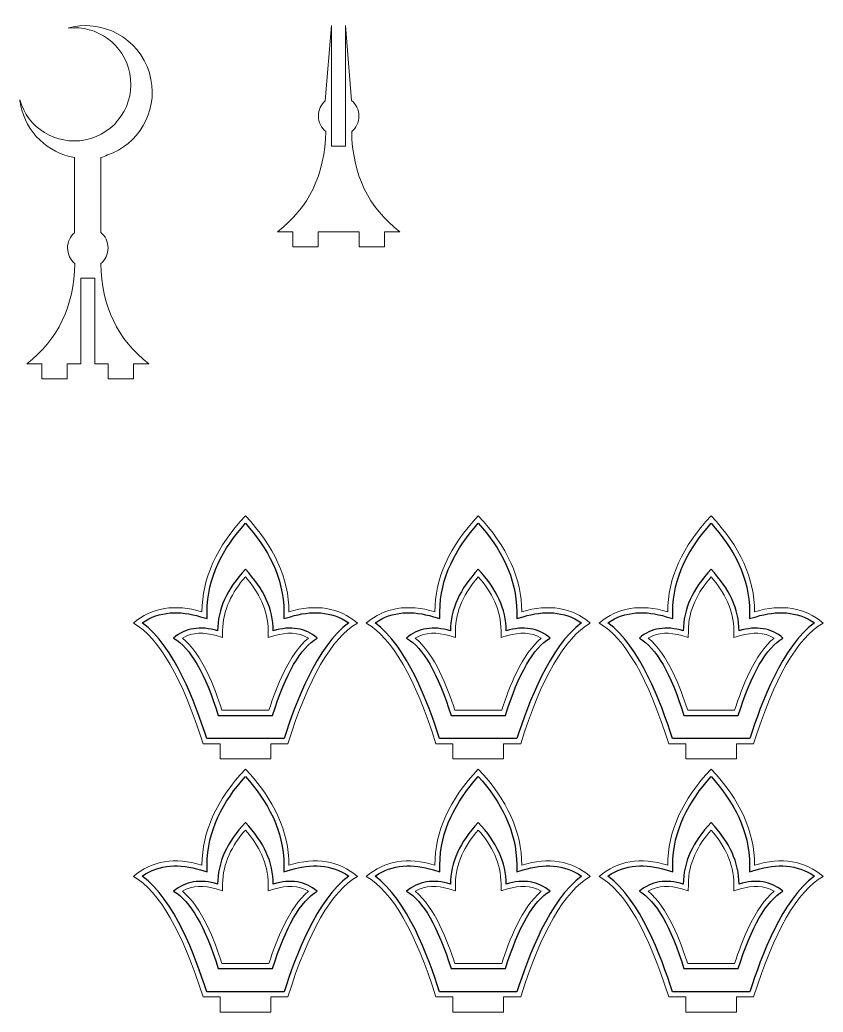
# Model space of a CAD drawing. Header units: centimetres. Extents: x -57 to 189, y -76 to 83.
# Drawn here: x 43.41 to 59.28, y -1.33 to 18.26 of the extents above; entities that cross this region are included whole.
import ezdxf

# ---------------------------------------------------------------- set-up
doc = ezdxf.new("R2010")
doc.units = ezdxf.units.CM
doc.header["$MEASUREMENT"] = 0
doc.layers.add('DEFAULT', color=7, linetype='Continuous')

msp = doc.modelspace()

# ---------------------------------------------------------------- linework, layer by layer
at = {"layer": 'DEFAULT', "color": 250, "lineweight": 9}
for points, knots in [([(44.89702, 11.47244), (44.89702, 11.47244), (45.162, 11.47244), (45.162, 11.47244), (45.162, 11.47244), (45.162, 11.47244), (45.162, 11.17244), (45.162, 11.17244), (45.162, 11.17244), (45.162, 11.17244), (45.662, 11.17244), (45.662, 11.17244), (45.662, 11.17244), (45.662, 11.17244), (45.662, 11.47244), (45.662, 11.47244), (45.662, 11.47244), (45.662, 11.47244), (45.96367, 11.47244), (45.96367, 11.47244), (45.96367, 11.47244), (45.3443, 11.94697), (45.02767, 12.60625), (45.01376, 13.45028), (45.01376, 13.45028), (45.1014, 13.52367), (45.15715, 13.63392), (45.15715, 13.75717), (45.15715, 13.75717), (45.15715, 13.88121), (45.10067, 13.99206), (45.0121, 14.06545), (45.0121, 14.06545), (45.0121, 14.06545), (45.0121, 15.54256), (45.0121, 15.54256), (45.0121, 15.54256), (45.05777, 15.55655), (45.10168, 15.57354), (45.14361, 15.59357), (45.14361, 15.59357), (45.75472, 15.8023), (46.13309, 16.43548), (46.00557, 17.08699), (46.00557, 17.08699), (45.86633, 17.79821), (45.17696, 18.26184), (44.46576, 18.1226), (44.46576, 18.1226), (44.4324, 18.11607), (44.39957, 18.10832), (44.36731, 18.09943), (44.36731, 18.09943), (44.93952, 18.16318), (45.47433, 17.77808), (45.58693, 17.20299), (45.58693, 17.20299), (45.70553, 16.59711), (45.31053, 16.00979), (44.70464, 15.89117), (44.70464, 15.89117), (44.12953, 15.77859), (43.5712, 16.12873), (43.41449, 16.68271), (43.41449, 16.68271), (43.4184, 16.6495), (43.42362, 16.61616), (43.43014, 16.5828), (43.43014, 16.5828), (43.53754, 16.03414), (43.9724, 15.63278), (44.49209, 15.54195), (44.49209, 15.54195), (44.49209, 15.54195), (44.49209, 14.05701), (44.49209, 14.05701), (44.49209, 14.05701), (44.40921, 13.98371), (44.35693, 13.87653), (44.35693, 13.75717), (44.35693, 13.75717), (44.35693, 13.63392), (44.41267, 13.52367), (44.50031, 13.45028), (44.50031, 13.45028), (44.48639, 12.60625), (44.16976, 11.94697), (43.5504, 11.47244), (43.5504, 11.47244), (43.5504, 11.47244), (43.85205, 11.47244), (43.85205, 11.47244), (43.85205, 11.47244), (43.85205, 11.47244), (43.85205, 11.17244), (43.85205, 11.17244), (43.85205, 11.17244), (43.85205, 11.17244), (44.35205, 11.17244), (44.35205, 11.17244), (44.35205, 11.17244), (44.35205, 11.17244), (44.35205, 11.47244), (44.35205, 11.47244), (44.35205, 11.47244), (44.35205, 11.47244), (44.61702, 11.47244), (44.61702, 11.47244), (44.61702, 11.47244), (44.61702, 11.47244), (44.61702, 13.16016), (44.61702, 13.16016), (44.61702, 13.16016), (44.61702, 13.16016), (44.89702, 13.16016), (44.89702, 13.16016), (44.89702, 13.16016), (44.89702, 13.16016), (44.89702, 11.47244), (44.89702, 11.47244)], [0, 0, 0, 0, 0.03225806, 0.03225806, 0.03225806, 0.03225806, 0.06451613, 0.06451613, 0.06451613, 0.06451613, 0.09677419, 0.09677419, 0.09677419, 0.09677419, 0.12903226, 0.12903226, 0.12903226, 0.12903226, 0.16129032, 0.16129032, 0.16129032, 0.16129032, 0.19354839, 0.19354839, 0.19354839, 0.19354839, 0.22580645, 0.22580645, 0.22580645, 0.22580645, 0.25806452, 0.25806452, 0.25806452, 0.25806452, 0.29032258, 0.29032258, 0.29032258, 0.29032258, 0.32258065, 0.32258065, 0.32258065, 0.32258065, 0.35483871, 0.35483871, 0.35483871, 0.35483871, 0.38709677, 0.38709677, 0.38709677, 0.38709677, 0.41935484, 0.41935484, 0.41935484, 0.41935484, 0.4516129, 0.4516129, 0.4516129, 0.4516129, 0.48387097, 0.48387097, 0.48387097, 0.48387097, 0.51612903, 0.51612903, 0.51612903, 0.51612903, 0.5483871, 0.5483871, 0.5483871, 0.5483871, 0.58064516, 0.58064516, 0.58064516, 0.58064516, 0.61290323, 0.61290323, 0.61290323, 0.61290323, 0.64516129, 0.64516129, 0.64516129, 0.64516129, 0.67741935, 0.67741935, 0.67741935, 0.67741935, 0.70967742, 0.70967742, 0.70967742, 0.70967742, 0.74193548, 0.74193548, 0.74193548, 0.74193548, 0.77419355, 0.77419355, 0.77419355, 0.77419355, 0.80645161, 0.80645161, 0.80645161, 0.80645161, 0.83870968, 0.83870968, 0.83870968, 0.83870968, 0.87096774, 0.87096774, 0.87096774, 0.87096774, 0.90322581, 0.90322581, 0.90322581, 0.90322581, 0.93548387, 0.93548387, 0.93548387, 0.93548387, 1, 1, 1, 1]), ([(49.56956, 18.1473), (49.56956, 18.1473), (49.56956, 15.76551), (49.56956, 15.76551), (49.56956, 15.76551), (49.56956, 15.76551), (49.84956, 15.76551), (49.84956, 15.76551), (49.84956, 15.76551), (49.84956, 15.76551), (49.84956, 18.1473), (49.84956, 18.1473), (49.84956, 18.1473), (49.84956, 18.1473), (49.96823, 16.6708), (49.96823, 16.6708), (49.96823, 16.6708), (50.0568, 16.59741), (50.11328, 16.48656), (50.11328, 16.36252), (50.11328, 16.36252), (50.11328, 16.23927), (50.05753, 16.12902), (49.96989, 16.05563), (49.96989, 16.05563), (49.9838, 15.2116), (50.30043, 14.55232), (50.9198, 14.07779), (50.9198, 14.07779), (50.9198, 14.07779), (50.61813, 14.07779), (50.61813, 14.07779), (50.61813, 14.07779), (50.61813, 14.07779), (50.61813, 13.77779), (50.61813, 13.77779), (50.61813, 13.77779), (50.61813, 13.77779), (50.11813, 13.77779), (50.11813, 13.77779), (50.11813, 13.77779), (50.11813, 13.77779), (50.11813, 14.07779), (50.11813, 14.07779), (50.11813, 14.07779), (50.11813, 14.07779), (49.30818, 14.07779), (49.30818, 14.07779), (49.30818, 14.07779), (49.30818, 14.07779), (49.30818, 13.77779), (49.30818, 13.77779), (49.30818, 13.77779), (49.30818, 13.77779), (48.80818, 13.77779), (48.80818, 13.77779), (48.80818, 13.77779), (48.80818, 13.77779), (48.80818, 14.07779), (48.80818, 14.07779), (48.80818, 14.07779), (48.80818, 14.07779), (48.50653, 14.07779), (48.50653, 14.07779), (48.50653, 14.07779), (49.12589, 14.55232), (49.44252, 15.2116), (49.45644, 16.05563), (49.45644, 16.05563), (49.3688, 16.12902), (49.31306, 16.23927), (49.31306, 16.36252), (49.31306, 16.36252), (49.31306, 16.48188), (49.36534, 16.58906), (49.44822, 16.66236), (49.44822, 16.66236), (49.44822, 16.66236), (49.56956, 18.1473), (49.56956, 18.1473)], [0, 0, 0, 0, 0.04761905, 0.04761905, 0.04761905, 0.04761905, 0.0952381, 0.0952381, 0.0952381, 0.0952381, 0.14285714, 0.14285714, 0.14285714, 0.14285714, 0.19047619, 0.19047619, 0.19047619, 0.19047619, 0.23809524, 0.23809524, 0.23809524, 0.23809524, 0.28571429, 0.28571429, 0.28571429, 0.28571429, 0.33333333, 0.33333333, 0.33333333, 0.33333333, 0.38095238, 0.38095238, 0.38095238, 0.38095238, 0.42857143, 0.42857143, 0.42857143, 0.42857143, 0.47619048, 0.47619048, 0.47619048, 0.47619048, 0.52380952, 0.52380952, 0.52380952, 0.52380952, 0.57142857, 0.57142857, 0.57142857, 0.57142857, 0.61904762, 0.61904762, 0.61904762, 0.61904762, 0.66666667, 0.66666667, 0.66666667, 0.66666667, 0.71428571, 0.71428571, 0.71428571, 0.71428571, 0.76190476, 0.76190476, 0.76190476, 0.76190476, 0.80952381, 0.80952381, 0.80952381, 0.80952381, 0.85714286, 0.85714286, 0.85714286, 0.85714286, 0.9047619, 0.9047619, 0.9047619, 0.9047619, 1, 1, 1, 1]), ([(47.37143, 3.96877), (47.37143, 3.96877), (47.03367, 3.96877), (47.03367, 3.96877), (47.03367, 3.96877), (46.63028, 5.25713), (46.17195, 6.05099), (45.65868, 6.35034), (45.65868, 6.35034), (46.02492, 6.65956), (46.47615, 6.73386), (47.01238, 6.57323), (47.01238, 6.57323), (47.01431, 7.23306), (47.30066, 7.86491), (47.87143, 8.46877), (47.87143, 8.46877), (48.4422, 7.86491), (48.72855, 7.23306), (48.73048, 6.57323), (48.73048, 6.57323), (49.26671, 6.73386), (49.71794, 6.65956), (50.08418, 6.35034), (50.08418, 6.35034), (49.57091, 6.05099), (49.11258, 5.25713), (48.70919, 3.96877), (48.70919, 3.96877), (48.70919, 3.96877), (48.37143, 3.96877), (48.37143, 3.96877), (48.37143, 3.96877), (48.37143, 3.96877), (48.37143, 3.66877), (48.37143, 3.66877), (48.37143, 3.66877), (48.37143, 3.66877), (47.37143, 3.66877), (47.37143, 3.66877), (47.37143, 3.66877), (47.37143, 3.66877), (47.37143, 3.96877), (47.37143, 3.96877)], [0, 0, 0, 0, 0.08333333, 0.08333333, 0.08333333, 0.08333333, 0.16666667, 0.16666667, 0.16666667, 0.16666667, 0.25, 0.25, 0.25, 0.25, 0.33333333, 0.33333333, 0.33333333, 0.33333333, 0.41666667, 0.41666667, 0.41666667, 0.41666667, 0.5, 0.5, 0.5, 0.5, 0.58333333, 0.58333333, 0.58333333, 0.58333333, 0.66666667, 0.66666667, 0.66666667, 0.66666667, 0.75, 0.75, 0.75, 0.75, 0.83333333, 0.83333333, 0.83333333, 0.83333333, 1, 1, 1, 1]), ([(51.97143, 3.96877), (51.97143, 3.96877), (51.63367, 3.96877), (51.63367, 3.96877), (51.63367, 3.96877), (51.23028, 5.25713), (50.77195, 6.05099), (50.25868, 6.35034), (50.25868, 6.35034), (50.62492, 6.65956), (51.07615, 6.73386), (51.61238, 6.57323), (51.61238, 6.57323), (51.61431, 7.23306), (51.90066, 7.86491), (52.47143, 8.46877), (52.47143, 8.46877), (53.0422, 7.86491), (53.32855, 7.23306), (53.33048, 6.57323), (53.33048, 6.57323), (53.86671, 6.73386), (54.31794, 6.65956), (54.68418, 6.35034), (54.68418, 6.35034), (54.17091, 6.05099), (53.71258, 5.25713), (53.30919, 3.96877), (53.30919, 3.96877), (53.30919, 3.96877), (52.97143, 3.96877), (52.97143, 3.96877), (52.97143, 3.96877), (52.97143, 3.96877), (52.97143, 3.66877), (52.97143, 3.66877), (52.97143, 3.66877), (52.97143, 3.66877), (51.97143, 3.66877), (51.97143, 3.66877), (51.97143, 3.66877), (51.97143, 3.66877), (51.97143, 3.96877), (51.97143, 3.96877)], [0, 0, 0, 0, 0.08333333, 0.08333333, 0.08333333, 0.08333333, 0.16666667, 0.16666667, 0.16666667, 0.16666667, 0.25, 0.25, 0.25, 0.25, 0.33333333, 0.33333333, 0.33333333, 0.33333333, 0.41666667, 0.41666667, 0.41666667, 0.41666667, 0.5, 0.5, 0.5, 0.5, 0.58333333, 0.58333333, 0.58333333, 0.58333333, 0.66666667, 0.66666667, 0.66666667, 0.66666667, 0.75, 0.75, 0.75, 0.75, 0.83333333, 0.83333333, 0.83333333, 0.83333333, 1, 1, 1, 1]), ([(56.57143, 3.96877), (56.57143, 3.96877), (56.23367, 3.96877), (56.23367, 3.96877), (56.23367, 3.96877), (55.83028, 5.25713), (55.37195, 6.05099), (54.85868, 6.35034), (54.85868, 6.35034), (55.22492, 6.65956), (55.67615, 6.73386), (56.21238, 6.57323), (56.21238, 6.57323), (56.21431, 7.23306), (56.50066, 7.86491), (57.07143, 8.46877), (57.07143, 8.46877), (57.6422, 7.86491), (57.92855, 7.23306), (57.93048, 6.57323), (57.93048, 6.57323), (58.46671, 6.73386), (58.91794, 6.65956), (59.28418, 6.35034), (59.28418, 6.35034), (58.77091, 6.05099), (58.31258, 5.25713), (57.90919, 3.96877), (57.90919, 3.96877), (57.90919, 3.96877), (57.57143, 3.96877), (57.57143, 3.96877), (57.57143, 3.96877), (57.57143, 3.96877), (57.57143, 3.66877), (57.57143, 3.66877), (57.57143, 3.66877), (57.57143, 3.66877), (56.57143, 3.66877), (56.57143, 3.66877), (56.57143, 3.66877), (56.57143, 3.66877), (56.57143, 3.96877), (56.57143, 3.96877)], [0, 0, 0, 0, 0.08333333, 0.08333333, 0.08333333, 0.08333333, 0.16666667, 0.16666667, 0.16666667, 0.16666667, 0.25, 0.25, 0.25, 0.25, 0.33333333, 0.33333333, 0.33333333, 0.33333333, 0.41666667, 0.41666667, 0.41666667, 0.41666667, 0.5, 0.5, 0.5, 0.5, 0.58333333, 0.58333333, 0.58333333, 0.58333333, 0.66666667, 0.66666667, 0.66666667, 0.66666667, 0.75, 0.75, 0.75, 0.75, 0.83333333, 0.83333333, 0.83333333, 0.83333333, 1, 1, 1, 1]), ([(47.87143, 7.26468), (47.60855, 6.96341), (47.42206, 6.60889), (47.42086, 6.19819), (47.42086, 6.19819), (47.42086, 6.19819), (47.42047, 6.06425), (47.42047, 6.06425), (47.42047, 6.06425), (47.42047, 6.06425), (47.29216, 6.10269), (47.29216, 6.10269), (47.29216, 6.10269), (47.05656, 6.17326), (46.82869, 6.1737), (46.62629, 6.05602), (46.62629, 6.05602), (47.0109, 5.73971), (47.2622, 5.08171), (47.4077, 4.62928), (47.4077, 4.62928), (47.4077, 4.62928), (48.33516, 4.62928), (48.33516, 4.62928), (48.33516, 4.62928), (48.48066, 5.08171), (48.73196, 5.73971), (49.11657, 6.05602), (49.11657, 6.05602), (48.91417, 6.1737), (48.6863, 6.17326), (48.4507, 6.10269), (48.4507, 6.10269), (48.4507, 6.10269), (48.32239, 6.06425), (48.32239, 6.06425), (48.32239, 6.06425), (48.32239, 6.06425), (48.322, 6.19819), (48.322, 6.19819), (48.322, 6.19819), (48.3208, 6.60889), (48.13431, 6.96341), (47.87143, 7.26468)], [0, 0, 0, 0, 0.08333333, 0.08333333, 0.08333333, 0.08333333, 0.16666667, 0.16666667, 0.16666667, 0.16666667, 0.25, 0.25, 0.25, 0.25, 0.33333333, 0.33333333, 0.33333333, 0.33333333, 0.41666667, 0.41666667, 0.41666667, 0.41666667, 0.5, 0.5, 0.5, 0.5, 0.58333333, 0.58333333, 0.58333333, 0.58333333, 0.66666667, 0.66666667, 0.66666667, 0.66666667, 0.75, 0.75, 0.75, 0.75, 0.83333333, 0.83333333, 0.83333333, 0.83333333, 1, 1, 1, 1]), ([(52.47143, 7.26468), (52.20855, 6.96341), (52.02206, 6.60889), (52.02086, 6.19819), (52.02086, 6.19819), (52.02086, 6.19819), (52.02047, 6.06425), (52.02047, 6.06425), (52.02047, 6.06425), (52.02047, 6.06425), (51.89216, 6.10269), (51.89216, 6.10269), (51.89216, 6.10269), (51.65656, 6.17326), (51.42869, 6.1737), (51.22629, 6.05602), (51.22629, 6.05602), (51.6109, 5.73971), (51.8622, 5.08171), (52.0077, 4.62928), (52.0077, 4.62928), (52.0077, 4.62928), (52.93516, 4.62928), (52.93516, 4.62928), (52.93516, 4.62928), (53.08066, 5.08171), (53.33196, 5.73971), (53.71657, 6.05602), (53.71657, 6.05602), (53.51417, 6.1737), (53.2863, 6.17326), (53.0507, 6.10269), (53.0507, 6.10269), (53.0507, 6.10269), (52.92239, 6.06425), (52.92239, 6.06425), (52.92239, 6.06425), (52.92239, 6.06425), (52.922, 6.19819), (52.922, 6.19819), (52.922, 6.19819), (52.9208, 6.60889), (52.73431, 6.96341), (52.47143, 7.26468)], [0, 0, 0, 0, 0.08333333, 0.08333333, 0.08333333, 0.08333333, 0.16666667, 0.16666667, 0.16666667, 0.16666667, 0.25, 0.25, 0.25, 0.25, 0.33333333, 0.33333333, 0.33333333, 0.33333333, 0.41666667, 0.41666667, 0.41666667, 0.41666667, 0.5, 0.5, 0.5, 0.5, 0.58333333, 0.58333333, 0.58333333, 0.58333333, 0.66666667, 0.66666667, 0.66666667, 0.66666667, 0.75, 0.75, 0.75, 0.75, 0.83333333, 0.83333333, 0.83333333, 0.83333333, 1, 1, 1, 1]), ([(57.07143, 7.26468), (56.80855, 6.96341), (56.62206, 6.60889), (56.62086, 6.19819), (56.62086, 6.19819), (56.62086, 6.19819), (56.62047, 6.06425), (56.62047, 6.06425), (56.62047, 6.06425), (56.62047, 6.06425), (56.49216, 6.10269), (56.49216, 6.10269), (56.49216, 6.10269), (56.25656, 6.17326), (56.02869, 6.1737), (55.82629, 6.05602), (55.82629, 6.05602), (56.2109, 5.73971), (56.4622, 5.08171), (56.6077, 4.62928), (56.6077, 4.62928), (56.6077, 4.62928), (57.53516, 4.62928), (57.53516, 4.62928), (57.53516, 4.62928), (57.68066, 5.08171), (57.93196, 5.73971), (58.31657, 6.05602), (58.31657, 6.05602), (58.11417, 6.1737), (57.8863, 6.17326), (57.6507, 6.10269), (57.6507, 6.10269), (57.6507, 6.10269), (57.52239, 6.06425), (57.52239, 6.06425), (57.52239, 6.06425), (57.52239, 6.06425), (57.522, 6.19819), (57.522, 6.19819), (57.522, 6.19819), (57.5208, 6.60889), (57.33431, 6.96341), (57.07143, 7.26468)], [0, 0, 0, 0, 0.08333333, 0.08333333, 0.08333333, 0.08333333, 0.16666667, 0.16666667, 0.16666667, 0.16666667, 0.25, 0.25, 0.25, 0.25, 0.33333333, 0.33333333, 0.33333333, 0.33333333, 0.41666667, 0.41666667, 0.41666667, 0.41666667, 0.5, 0.5, 0.5, 0.5, 0.58333333, 0.58333333, 0.58333333, 0.58333333, 0.66666667, 0.66666667, 0.66666667, 0.66666667, 0.75, 0.75, 0.75, 0.75, 0.83333333, 0.83333333, 0.83333333, 0.83333333, 1, 1, 1, 1]), ([(47.37143, -1.03123), (47.37143, -1.03123), (47.03367, -1.03123), (47.03367, -1.03123), (47.03367, -1.03123), (46.63028, 0.25713), (46.17195, 1.05099), (45.65868, 1.35034), (45.65868, 1.35034), (46.02492, 1.65956), (46.47615, 1.73386), (47.01238, 1.57323), (47.01238, 1.57323), (47.01431, 2.23306), (47.30066, 2.86491), (47.87143, 3.46877), (47.87143, 3.46877), (48.4422, 2.86491), (48.72855, 2.23306), (48.73048, 1.57323), (48.73048, 1.57323), (49.26671, 1.73386), (49.71794, 1.65956), (50.08418, 1.35034), (50.08418, 1.35034), (49.57091, 1.05099), (49.11258, 0.25713), (48.70919, -1.03123), (48.70919, -1.03123), (48.70919, -1.03123), (48.37143, -1.03123), (48.37143, -1.03123), (48.37143, -1.03123), (48.37143, -1.03123), (48.37143, -1.33123), (48.37143, -1.33123), (48.37143, -1.33123), (48.37143, -1.33123), (47.37143, -1.33123), (47.37143, -1.33123), (47.37143, -1.33123), (47.37143, -1.33123), (47.37143, -1.03123), (47.37143, -1.03123)], [0, 0, 0, 0, 0.08333333, 0.08333333, 0.08333333, 0.08333333, 0.16666667, 0.16666667, 0.16666667, 0.16666667, 0.25, 0.25, 0.25, 0.25, 0.33333333, 0.33333333, 0.33333333, 0.33333333, 0.41666667, 0.41666667, 0.41666667, 0.41666667, 0.5, 0.5, 0.5, 0.5, 0.58333333, 0.58333333, 0.58333333, 0.58333333, 0.66666667, 0.66666667, 0.66666667, 0.66666667, 0.75, 0.75, 0.75, 0.75, 0.83333333, 0.83333333, 0.83333333, 0.83333333, 1, 1, 1, 1]), ([(51.97143, -1.03123), (51.97143, -1.03123), (51.63367, -1.03123), (51.63367, -1.03123), (51.63367, -1.03123), (51.23028, 0.25713), (50.77195, 1.05099), (50.25868, 1.35034), (50.25868, 1.35034), (50.62492, 1.65956), (51.07615, 1.73386), (51.61238, 1.57323), (51.61238, 1.57323), (51.61431, 2.23306), (51.90066, 2.86491), (52.47143, 3.46877), (52.47143, 3.46877), (53.0422, 2.86491), (53.32855, 2.23306), (53.33048, 1.57323), (53.33048, 1.57323), (53.86671, 1.73386), (54.31794, 1.65956), (54.68418, 1.35034), (54.68418, 1.35034), (54.17091, 1.05099), (53.71258, 0.25713), (53.30919, -1.03123), (53.30919, -1.03123), (53.30919, -1.03123), (52.97143, -1.03123), (52.97143, -1.03123), (52.97143, -1.03123), (52.97143, -1.03123), (52.97143, -1.33123), (52.97143, -1.33123), (52.97143, -1.33123), (52.97143, -1.33123), (51.97143, -1.33123), (51.97143, -1.33123), (51.97143, -1.33123), (51.97143, -1.33123), (51.97143, -1.03123), (51.97143, -1.03123)], [0, 0, 0, 0, 0.08333333, 0.08333333, 0.08333333, 0.08333333, 0.16666667, 0.16666667, 0.16666667, 0.16666667, 0.25, 0.25, 0.25, 0.25, 0.33333333, 0.33333333, 0.33333333, 0.33333333, 0.41666667, 0.41666667, 0.41666667, 0.41666667, 0.5, 0.5, 0.5, 0.5, 0.58333333, 0.58333333, 0.58333333, 0.58333333, 0.66666667, 0.66666667, 0.66666667, 0.66666667, 0.75, 0.75, 0.75, 0.75, 0.83333333, 0.83333333, 0.83333333, 0.83333333, 1, 1, 1, 1]), ([(56.57143, -1.03123), (56.57143, -1.03123), (56.23367, -1.03123), (56.23367, -1.03123), (56.23367, -1.03123), (55.83028, 0.25713), (55.37195, 1.05099), (54.85868, 1.35034), (54.85868, 1.35034), (55.22492, 1.65956), (55.67615, 1.73386), (56.21238, 1.57323), (56.21238, 1.57323), (56.21431, 2.23306), (56.50066, 2.86491), (57.07143, 3.46877), (57.07143, 3.46877), (57.6422, 2.86491), (57.92855, 2.23306), (57.93048, 1.57323), (57.93048, 1.57323), (58.46671, 1.73386), (58.91794, 1.65956), (59.28418, 1.35034), (59.28418, 1.35034), (58.77091, 1.05099), (58.31258, 0.25713), (57.90919, -1.03123), (57.90919, -1.03123), (57.90919, -1.03123), (57.57143, -1.03123), (57.57143, -1.03123), (57.57143, -1.03123), (57.57143, -1.03123), (57.57143, -1.33123), (57.57143, -1.33123), (57.57143, -1.33123), (57.57143, -1.33123), (56.57143, -1.33123), (56.57143, -1.33123), (56.57143, -1.33123), (56.57143, -1.33123), (56.57143, -1.03123), (56.57143, -1.03123)], [0, 0, 0, 0, 0.08333333, 0.08333333, 0.08333333, 0.08333333, 0.16666667, 0.16666667, 0.16666667, 0.16666667, 0.25, 0.25, 0.25, 0.25, 0.33333333, 0.33333333, 0.33333333, 0.33333333, 0.41666667, 0.41666667, 0.41666667, 0.41666667, 0.5, 0.5, 0.5, 0.5, 0.58333333, 0.58333333, 0.58333333, 0.58333333, 0.66666667, 0.66666667, 0.66666667, 0.66666667, 0.75, 0.75, 0.75, 0.75, 0.83333333, 0.83333333, 0.83333333, 0.83333333, 1, 1, 1, 1]), ([(47.87143, 2.26468), (47.60855, 1.96341), (47.42206, 1.60889), (47.42086, 1.19819), (47.42086, 1.19819), (47.42086, 1.19819), (47.42047, 1.06425), (47.42047, 1.06425), (47.42047, 1.06425), (47.42047, 1.06425), (47.29216, 1.10269), (47.29216, 1.10269), (47.29216, 1.10269), (47.05656, 1.17326), (46.82869, 1.1737), (46.62629, 1.05602), (46.62629, 1.05602), (47.0109, 0.73971), (47.2622, 0.08171), (47.4077, -0.37072), (47.4077, -0.37072), (47.4077, -0.37072), (48.33516, -0.37072), (48.33516, -0.37072), (48.33516, -0.37072), (48.48066, 0.08171), (48.73196, 0.73971), (49.11657, 1.05602), (49.11657, 1.05602), (48.91417, 1.1737), (48.6863, 1.17326), (48.4507, 1.10269), (48.4507, 1.10269), (48.4507, 1.10269), (48.32239, 1.06425), (48.32239, 1.06425), (48.32239, 1.06425), (48.32239, 1.06425), (48.322, 1.19819), (48.322, 1.19819), (48.322, 1.19819), (48.3208, 1.60889), (48.13431, 1.96341), (47.87143, 2.26468)], [0, 0, 0, 0, 0.08333333, 0.08333333, 0.08333333, 0.08333333, 0.16666667, 0.16666667, 0.16666667, 0.16666667, 0.25, 0.25, 0.25, 0.25, 0.33333333, 0.33333333, 0.33333333, 0.33333333, 0.41666667, 0.41666667, 0.41666667, 0.41666667, 0.5, 0.5, 0.5, 0.5, 0.58333333, 0.58333333, 0.58333333, 0.58333333, 0.66666667, 0.66666667, 0.66666667, 0.66666667, 0.75, 0.75, 0.75, 0.75, 0.83333333, 0.83333333, 0.83333333, 0.83333333, 1, 1, 1, 1]), ([(52.47143, 2.26468), (52.20855, 1.96341), (52.02206, 1.60889), (52.02086, 1.19819), (52.02086, 1.19819), (52.02086, 1.19819), (52.02047, 1.06425), (52.02047, 1.06425), (52.02047, 1.06425), (52.02047, 1.06425), (51.89216, 1.10269), (51.89216, 1.10269), (51.89216, 1.10269), (51.65656, 1.17326), (51.42869, 1.1737), (51.22629, 1.05602), (51.22629, 1.05602), (51.6109, 0.73971), (51.8622, 0.08171), (52.0077, -0.37072), (52.0077, -0.37072), (52.0077, -0.37072), (52.93516, -0.37072), (52.93516, -0.37072), (52.93516, -0.37072), (53.08066, 0.08171), (53.33196, 0.73971), (53.71657, 1.05602), (53.71657, 1.05602), (53.51417, 1.1737), (53.2863, 1.17326), (53.0507, 1.10269), (53.0507, 1.10269), (53.0507, 1.10269), (52.92239, 1.06425), (52.92239, 1.06425), (52.92239, 1.06425), (52.92239, 1.06425), (52.922, 1.19819), (52.922, 1.19819), (52.922, 1.19819), (52.9208, 1.60889), (52.73431, 1.96341), (52.47143, 2.26468)], [0, 0, 0, 0, 0.08333333, 0.08333333, 0.08333333, 0.08333333, 0.16666667, 0.16666667, 0.16666667, 0.16666667, 0.25, 0.25, 0.25, 0.25, 0.33333333, 0.33333333, 0.33333333, 0.33333333, 0.41666667, 0.41666667, 0.41666667, 0.41666667, 0.5, 0.5, 0.5, 0.5, 0.58333333, 0.58333333, 0.58333333, 0.58333333, 0.66666667, 0.66666667, 0.66666667, 0.66666667, 0.75, 0.75, 0.75, 0.75, 0.83333333, 0.83333333, 0.83333333, 0.83333333, 1, 1, 1, 1]), ([(57.07143, 2.26468), (56.80855, 1.96341), (56.62206, 1.60889), (56.62086, 1.19819), (56.62086, 1.19819), (56.62086, 1.19819), (56.62047, 1.06425), (56.62047, 1.06425), (56.62047, 1.06425), (56.62047, 1.06425), (56.49216, 1.10269), (56.49216, 1.10269), (56.49216, 1.10269), (56.25656, 1.17326), (56.02869, 1.1737), (55.82629, 1.05602), (55.82629, 1.05602), (56.2109, 0.73971), (56.4622, 0.08171), (56.6077, -0.37072), (56.6077, -0.37072), (56.6077, -0.37072), (57.53516, -0.37072), (57.53516, -0.37072), (57.53516, -0.37072), (57.68066, 0.08171), (57.93196, 0.73971), (58.31657, 1.05602), (58.31657, 1.05602), (58.11417, 1.1737), (57.8863, 1.17326), (57.6507, 1.10269), (57.6507, 1.10269), (57.6507, 1.10269), (57.52239, 1.06425), (57.52239, 1.06425), (57.52239, 1.06425), (57.52239, 1.06425), (57.522, 1.19819), (57.522, 1.19819), (57.522, 1.19819), (57.5208, 1.60889), (57.33431, 1.96341), (57.07143, 2.26468)], [0, 0, 0, 0, 0.08333333, 0.08333333, 0.08333333, 0.08333333, 0.16666667, 0.16666667, 0.16666667, 0.16666667, 0.25, 0.25, 0.25, 0.25, 0.33333333, 0.33333333, 0.33333333, 0.33333333, 0.41666667, 0.41666667, 0.41666667, 0.41666667, 0.5, 0.5, 0.5, 0.5, 0.58333333, 0.58333333, 0.58333333, 0.58333333, 0.66666667, 0.66666667, 0.66666667, 0.66666667, 0.75, 0.75, 0.75, 0.75, 0.83333333, 0.83333333, 0.83333333, 0.83333333, 1, 1, 1, 1])]:
    msp.add_open_spline(points, degree=3, knots=knots, dxfattribs=at)
at = {"layer": 'DEFAULT', "color": 250}
for points, knots in [([(47.10696, 4.06877), (47.10696, 4.06877), (48.6359, 4.06877), (48.6359, 4.06877), (48.6359, 4.06877), (48.86416, 4.78557), (49.27612, 5.88584), (49.91156, 6.35594), (49.91156, 6.35594), (49.56575, 6.59003), (49.16911, 6.60023), (48.75918, 6.47744), (48.75918, 6.47744), (48.75918, 6.47744), (48.63087, 6.439), (48.63087, 6.439), (48.63087, 6.439), (48.63087, 6.439), (48.63048, 6.57294), (48.63048, 6.57294), (48.63048, 6.57294), (48.6285, 7.24956), (48.31285, 7.8307), (47.87143, 8.32129), (47.87143, 8.32129), (47.43001, 7.8307), (47.11436, 7.24956), (47.11238, 6.57294), (47.11238, 6.57294), (47.11238, 6.57294), (47.11199, 6.439), (47.11199, 6.439), (47.11199, 6.439), (47.11199, 6.439), (46.98368, 6.47744), (46.98368, 6.47744), (46.98368, 6.47744), (46.57375, 6.60023), (46.17711, 6.59003), (45.8313, 6.35594), (45.8313, 6.35594), (46.46674, 5.88584), (46.8787, 4.78557), (47.10696, 4.06877)], [0, 0, 0, 0, 0.08333333, 0.08333333, 0.08333333, 0.08333333, 0.16666667, 0.16666667, 0.16666667, 0.16666667, 0.25, 0.25, 0.25, 0.25, 0.33333333, 0.33333333, 0.33333333, 0.33333333, 0.41666667, 0.41666667, 0.41666667, 0.41666667, 0.5, 0.5, 0.5, 0.5, 0.58333333, 0.58333333, 0.58333333, 0.58333333, 0.66666667, 0.66666667, 0.66666667, 0.66666667, 0.75, 0.75, 0.75, 0.75, 0.83333333, 0.83333333, 0.83333333, 0.83333333, 1, 1, 1, 1]), ([(51.70696, 4.06877), (51.70696, 4.06877), (53.2359, 4.06877), (53.2359, 4.06877), (53.2359, 4.06877), (53.46416, 4.78557), (53.87612, 5.88584), (54.51156, 6.35594), (54.51156, 6.35594), (54.16575, 6.59003), (53.76911, 6.60023), (53.35918, 6.47744), (53.35918, 6.47744), (53.35918, 6.47744), (53.23087, 6.439), (53.23087, 6.439), (53.23087, 6.439), (53.23087, 6.439), (53.23048, 6.57294), (53.23048, 6.57294), (53.23048, 6.57294), (53.2285, 7.24956), (52.91285, 7.8307), (52.47143, 8.32129), (52.47143, 8.32129), (52.03001, 7.8307), (51.71436, 7.24956), (51.71238, 6.57294), (51.71238, 6.57294), (51.71238, 6.57294), (51.71199, 6.439), (51.71199, 6.439), (51.71199, 6.439), (51.71199, 6.439), (51.58368, 6.47744), (51.58368, 6.47744), (51.58368, 6.47744), (51.17375, 6.60023), (50.77711, 6.59003), (50.4313, 6.35594), (50.4313, 6.35594), (51.06674, 5.88584), (51.4787, 4.78557), (51.70696, 4.06877)], [0, 0, 0, 0, 0.08333333, 0.08333333, 0.08333333, 0.08333333, 0.16666667, 0.16666667, 0.16666667, 0.16666667, 0.25, 0.25, 0.25, 0.25, 0.33333333, 0.33333333, 0.33333333, 0.33333333, 0.41666667, 0.41666667, 0.41666667, 0.41666667, 0.5, 0.5, 0.5, 0.5, 0.58333333, 0.58333333, 0.58333333, 0.58333333, 0.66666667, 0.66666667, 0.66666667, 0.66666667, 0.75, 0.75, 0.75, 0.75, 0.83333333, 0.83333333, 0.83333333, 0.83333333, 1, 1, 1, 1]), ([(56.30696, 4.06877), (56.30696, 4.06877), (57.8359, 4.06877), (57.8359, 4.06877), (57.8359, 4.06877), (58.06416, 4.78557), (58.47612, 5.88584), (59.11156, 6.35594), (59.11156, 6.35594), (58.76575, 6.59003), (58.36911, 6.60023), (57.95918, 6.47744), (57.95918, 6.47744), (57.95918, 6.47744), (57.83087, 6.439), (57.83087, 6.439), (57.83087, 6.439), (57.83087, 6.439), (57.83048, 6.57294), (57.83048, 6.57294), (57.83048, 6.57294), (57.8285, 7.24956), (57.51285, 7.8307), (57.07143, 8.32129), (57.07143, 8.32129), (56.63001, 7.8307), (56.31436, 7.24956), (56.31238, 6.57294), (56.31238, 6.57294), (56.31238, 6.57294), (56.31199, 6.439), (56.31199, 6.439), (56.31199, 6.439), (56.31199, 6.439), (56.18368, 6.47744), (56.18368, 6.47744), (56.18368, 6.47744), (55.77375, 6.60023), (55.37711, 6.59003), (55.0313, 6.35594), (55.0313, 6.35594), (55.66674, 5.88584), (56.0787, 4.78557), (56.30696, 4.06877)], [0, 0, 0, 0, 0.08333333, 0.08333333, 0.08333333, 0.08333333, 0.16666667, 0.16666667, 0.16666667, 0.16666667, 0.25, 0.25, 0.25, 0.25, 0.33333333, 0.33333333, 0.33333333, 0.33333333, 0.41666667, 0.41666667, 0.41666667, 0.41666667, 0.5, 0.5, 0.5, 0.5, 0.58333333, 0.58333333, 0.58333333, 0.58333333, 0.66666667, 0.66666667, 0.66666667, 0.66666667, 0.75, 0.75, 0.75, 0.75, 0.83333333, 0.83333333, 0.83333333, 0.83333333, 1, 1, 1, 1]), ([(47.32086, 6.19848), (47.3221, 6.62137), (47.50562, 7.02633), (47.87143, 7.41334), (47.87143, 7.41334), (48.23724, 7.02633), (48.42076, 6.62137), (48.422, 6.19848), (48.422, 6.19848), (48.76567, 6.30143), (49.05487, 6.25381), (49.28959, 6.05563), (49.28959, 6.05563), (48.96063, 5.86378), (48.66689, 5.35499), (48.40835, 4.52928), (48.40835, 4.52928), (48.40835, 4.52928), (47.87143, 4.52928), (47.87143, 4.52928), (47.87143, 4.52928), (47.87143, 4.52928), (47.33451, 4.52928), (47.33451, 4.52928), (47.33451, 4.52928), (47.07597, 5.35499), (46.78223, 5.86378), (46.45327, 6.05563), (46.45327, 6.05563), (46.68799, 6.25381), (46.97719, 6.30143), (47.32086, 6.19848)], [0, 0, 0, 0, 0.11111111, 0.11111111, 0.11111111, 0.11111111, 0.22222222, 0.22222222, 0.22222222, 0.22222222, 0.33333333, 0.33333333, 0.33333333, 0.33333333, 0.44444444, 0.44444444, 0.44444444, 0.44444444, 0.55555556, 0.55555556, 0.55555556, 0.55555556, 0.66666667, 0.66666667, 0.66666667, 0.66666667, 0.77777778, 0.77777778, 0.77777778, 0.77777778, 1, 1, 1, 1]), ([(51.92086, 6.19848), (51.9221, 6.62137), (52.10562, 7.02633), (52.47143, 7.41334), (52.47143, 7.41334), (52.83724, 7.02633), (53.02076, 6.62137), (53.022, 6.19848), (53.022, 6.19848), (53.36567, 6.30143), (53.65487, 6.25381), (53.88959, 6.05563), (53.88959, 6.05563), (53.56063, 5.86378), (53.26689, 5.35499), (53.00835, 4.52928), (53.00835, 4.52928), (53.00835, 4.52928), (52.47143, 4.52928), (52.47143, 4.52928), (52.47143, 4.52928), (52.47143, 4.52928), (51.93451, 4.52928), (51.93451, 4.52928), (51.93451, 4.52928), (51.67597, 5.35499), (51.38223, 5.86378), (51.05327, 6.05563), (51.05327, 6.05563), (51.28799, 6.25381), (51.57719, 6.30143), (51.92086, 6.19848)], [0, 0, 0, 0, 0.11111111, 0.11111111, 0.11111111, 0.11111111, 0.22222222, 0.22222222, 0.22222222, 0.22222222, 0.33333333, 0.33333333, 0.33333333, 0.33333333, 0.44444444, 0.44444444, 0.44444444, 0.44444444, 0.55555556, 0.55555556, 0.55555556, 0.55555556, 0.66666667, 0.66666667, 0.66666667, 0.66666667, 0.77777778, 0.77777778, 0.77777778, 0.77777778, 1, 1, 1, 1]), ([(56.52086, 6.19848), (56.5221, 6.62137), (56.70562, 7.02633), (57.07143, 7.41334), (57.07143, 7.41334), (57.43724, 7.02633), (57.62076, 6.62137), (57.622, 6.19848), (57.622, 6.19848), (57.96567, 6.30143), (58.25487, 6.25381), (58.48959, 6.05563), (58.48959, 6.05563), (58.16063, 5.86378), (57.86689, 5.35499), (57.60835, 4.52928), (57.60835, 4.52928), (57.60835, 4.52928), (57.07143, 4.52928), (57.07143, 4.52928), (57.07143, 4.52928), (57.07143, 4.52928), (56.53451, 4.52928), (56.53451, 4.52928), (56.53451, 4.52928), (56.27597, 5.35499), (55.98223, 5.86378), (55.65327, 6.05563), (55.65327, 6.05563), (55.88799, 6.25381), (56.17719, 6.30143), (56.52086, 6.19848)], [0, 0, 0, 0, 0.11111111, 0.11111111, 0.11111111, 0.11111111, 0.22222222, 0.22222222, 0.22222222, 0.22222222, 0.33333333, 0.33333333, 0.33333333, 0.33333333, 0.44444444, 0.44444444, 0.44444444, 0.44444444, 0.55555556, 0.55555556, 0.55555556, 0.55555556, 0.66666667, 0.66666667, 0.66666667, 0.66666667, 0.77777778, 0.77777778, 0.77777778, 0.77777778, 1, 1, 1, 1]), ([(47.10696, -0.93123), (47.10696, -0.93123), (48.6359, -0.93123), (48.6359, -0.93123), (48.6359, -0.93123), (48.86416, -0.21443), (49.27612, 0.88584), (49.91156, 1.35594), (49.91156, 1.35594), (49.56575, 1.59003), (49.16911, 1.60023), (48.75918, 1.47744), (48.75918, 1.47744), (48.75918, 1.47744), (48.63087, 1.439), (48.63087, 1.439), (48.63087, 1.439), (48.63087, 1.439), (48.63048, 1.57294), (48.63048, 1.57294), (48.63048, 1.57294), (48.6285, 2.24956), (48.31285, 2.8307), (47.87143, 3.32129), (47.87143, 3.32129), (47.43001, 2.8307), (47.11436, 2.24956), (47.11238, 1.57294), (47.11238, 1.57294), (47.11238, 1.57294), (47.11199, 1.439), (47.11199, 1.439), (47.11199, 1.439), (47.11199, 1.439), (46.98368, 1.47744), (46.98368, 1.47744), (46.98368, 1.47744), (46.57375, 1.60023), (46.17711, 1.59003), (45.8313, 1.35594), (45.8313, 1.35594), (46.46674, 0.88584), (46.8787, -0.21443), (47.10696, -0.93123)], [0, 0, 0, 0, 0.08333333, 0.08333333, 0.08333333, 0.08333333, 0.16666667, 0.16666667, 0.16666667, 0.16666667, 0.25, 0.25, 0.25, 0.25, 0.33333333, 0.33333333, 0.33333333, 0.33333333, 0.41666667, 0.41666667, 0.41666667, 0.41666667, 0.5, 0.5, 0.5, 0.5, 0.58333333, 0.58333333, 0.58333333, 0.58333333, 0.66666667, 0.66666667, 0.66666667, 0.66666667, 0.75, 0.75, 0.75, 0.75, 0.83333333, 0.83333333, 0.83333333, 0.83333333, 1, 1, 1, 1]), ([(51.70696, -0.93123), (51.70696, -0.93123), (53.2359, -0.93123), (53.2359, -0.93123), (53.2359, -0.93123), (53.46416, -0.21443), (53.87612, 0.88584), (54.51156, 1.35594), (54.51156, 1.35594), (54.16575, 1.59003), (53.76911, 1.60023), (53.35918, 1.47744), (53.35918, 1.47744), (53.35918, 1.47744), (53.23087, 1.439), (53.23087, 1.439), (53.23087, 1.439), (53.23087, 1.439), (53.23048, 1.57294), (53.23048, 1.57294), (53.23048, 1.57294), (53.2285, 2.24956), (52.91285, 2.8307), (52.47143, 3.32129), (52.47143, 3.32129), (52.03001, 2.8307), (51.71436, 2.24956), (51.71238, 1.57294), (51.71238, 1.57294), (51.71238, 1.57294), (51.71199, 1.439), (51.71199, 1.439), (51.71199, 1.439), (51.71199, 1.439), (51.58368, 1.47744), (51.58368, 1.47744), (51.58368, 1.47744), (51.17375, 1.60023), (50.77711, 1.59003), (50.4313, 1.35594), (50.4313, 1.35594), (51.06674, 0.88584), (51.4787, -0.21443), (51.70696, -0.93123)], [0, 0, 0, 0, 0.08333333, 0.08333333, 0.08333333, 0.08333333, 0.16666667, 0.16666667, 0.16666667, 0.16666667, 0.25, 0.25, 0.25, 0.25, 0.33333333, 0.33333333, 0.33333333, 0.33333333, 0.41666667, 0.41666667, 0.41666667, 0.41666667, 0.5, 0.5, 0.5, 0.5, 0.58333333, 0.58333333, 0.58333333, 0.58333333, 0.66666667, 0.66666667, 0.66666667, 0.66666667, 0.75, 0.75, 0.75, 0.75, 0.83333333, 0.83333333, 0.83333333, 0.83333333, 1, 1, 1, 1]), ([(56.30696, -0.93123), (56.30696, -0.93123), (57.8359, -0.93123), (57.8359, -0.93123), (57.8359, -0.93123), (58.06416, -0.21443), (58.47612, 0.88584), (59.11156, 1.35594), (59.11156, 1.35594), (58.76575, 1.59003), (58.36911, 1.60023), (57.95918, 1.47744), (57.95918, 1.47744), (57.95918, 1.47744), (57.83087, 1.439), (57.83087, 1.439), (57.83087, 1.439), (57.83087, 1.439), (57.83048, 1.57294), (57.83048, 1.57294), (57.83048, 1.57294), (57.8285, 2.24956), (57.51285, 2.8307), (57.07143, 3.32129), (57.07143, 3.32129), (56.63001, 2.8307), (56.31436, 2.24956), (56.31238, 1.57294), (56.31238, 1.57294), (56.31238, 1.57294), (56.31199, 1.439), (56.31199, 1.439), (56.31199, 1.439), (56.31199, 1.439), (56.18368, 1.47744), (56.18368, 1.47744), (56.18368, 1.47744), (55.77375, 1.60023), (55.37711, 1.59003), (55.0313, 1.35594), (55.0313, 1.35594), (55.66674, 0.88584), (56.0787, -0.21443), (56.30696, -0.93123)], [0, 0, 0, 0, 0.08333333, 0.08333333, 0.08333333, 0.08333333, 0.16666667, 0.16666667, 0.16666667, 0.16666667, 0.25, 0.25, 0.25, 0.25, 0.33333333, 0.33333333, 0.33333333, 0.33333333, 0.41666667, 0.41666667, 0.41666667, 0.41666667, 0.5, 0.5, 0.5, 0.5, 0.58333333, 0.58333333, 0.58333333, 0.58333333, 0.66666667, 0.66666667, 0.66666667, 0.66666667, 0.75, 0.75, 0.75, 0.75, 0.83333333, 0.83333333, 0.83333333, 0.83333333, 1, 1, 1, 1]), ([(47.32086, 1.19848), (47.3221, 1.62137), (47.50562, 2.02633), (47.87143, 2.41334), (47.87143, 2.41334), (48.23724, 2.02633), (48.42076, 1.62137), (48.422, 1.19848), (48.422, 1.19848), (48.76567, 1.30143), (49.05487, 1.25381), (49.28959, 1.05563), (49.28959, 1.05563), (48.96063, 0.86378), (48.66689, 0.35499), (48.40835, -0.47072), (48.40835, -0.47072), (48.40835, -0.47072), (47.87143, -0.47072), (47.87143, -0.47072), (47.87143, -0.47072), (47.87143, -0.47072), (47.33451, -0.47072), (47.33451, -0.47072), (47.33451, -0.47072), (47.07597, 0.35499), (46.78223, 0.86378), (46.45327, 1.05563), (46.45327, 1.05563), (46.68799, 1.25381), (46.97719, 1.30143), (47.32086, 1.19848)], [0, 0, 0, 0, 0.11111111, 0.11111111, 0.11111111, 0.11111111, 0.22222222, 0.22222222, 0.22222222, 0.22222222, 0.33333333, 0.33333333, 0.33333333, 0.33333333, 0.44444444, 0.44444444, 0.44444444, 0.44444444, 0.55555556, 0.55555556, 0.55555556, 0.55555556, 0.66666667, 0.66666667, 0.66666667, 0.66666667, 0.77777778, 0.77777778, 0.77777778, 0.77777778, 1, 1, 1, 1]), ([(51.92086, 1.19848), (51.9221, 1.62137), (52.10562, 2.02633), (52.47143, 2.41334), (52.47143, 2.41334), (52.83724, 2.02633), (53.02076, 1.62137), (53.022, 1.19848), (53.022, 1.19848), (53.36567, 1.30143), (53.65487, 1.25381), (53.88959, 1.05563), (53.88959, 1.05563), (53.56063, 0.86378), (53.26689, 0.35499), (53.00835, -0.47072), (53.00835, -0.47072), (53.00835, -0.47072), (52.47143, -0.47072), (52.47143, -0.47072), (52.47143, -0.47072), (52.47143, -0.47072), (51.93451, -0.47072), (51.93451, -0.47072), (51.93451, -0.47072), (51.67597, 0.35499), (51.38223, 0.86378), (51.05327, 1.05563), (51.05327, 1.05563), (51.28799, 1.25381), (51.57719, 1.30143), (51.92086, 1.19848)], [0, 0, 0, 0, 0.11111111, 0.11111111, 0.11111111, 0.11111111, 0.22222222, 0.22222222, 0.22222222, 0.22222222, 0.33333333, 0.33333333, 0.33333333, 0.33333333, 0.44444444, 0.44444444, 0.44444444, 0.44444444, 0.55555556, 0.55555556, 0.55555556, 0.55555556, 0.66666667, 0.66666667, 0.66666667, 0.66666667, 0.77777778, 0.77777778, 0.77777778, 0.77777778, 1, 1, 1, 1]), ([(56.52086, 1.19848), (56.5221, 1.62137), (56.70562, 2.02633), (57.07143, 2.41334), (57.07143, 2.41334), (57.43724, 2.02633), (57.62076, 1.62137), (57.622, 1.19848), (57.622, 1.19848), (57.96567, 1.30143), (58.25487, 1.25381), (58.48959, 1.05563), (58.48959, 1.05563), (58.16063, 0.86378), (57.86689, 0.35499), (57.60835, -0.47072), (57.60835, -0.47072), (57.60835, -0.47072), (57.07143, -0.47072), (57.07143, -0.47072), (57.07143, -0.47072), (57.07143, -0.47072), (56.53451, -0.47072), (56.53451, -0.47072), (56.53451, -0.47072), (56.27597, 0.35499), (55.98223, 0.86378), (55.65327, 1.05563), (55.65327, 1.05563), (55.88799, 1.25381), (56.17719, 1.30143), (56.52086, 1.19848)], [0, 0, 0, 0, 0.11111111, 0.11111111, 0.11111111, 0.11111111, 0.22222222, 0.22222222, 0.22222222, 0.22222222, 0.33333333, 0.33333333, 0.33333333, 0.33333333, 0.44444444, 0.44444444, 0.44444444, 0.44444444, 0.55555556, 0.55555556, 0.55555556, 0.55555556, 0.66666667, 0.66666667, 0.66666667, 0.66666667, 0.77777778, 0.77777778, 0.77777778, 0.77777778, 1, 1, 1, 1])]:
    msp.add_open_spline(points, degree=3, knots=knots, dxfattribs=at)

doc.saveas('drawing.dxf')
